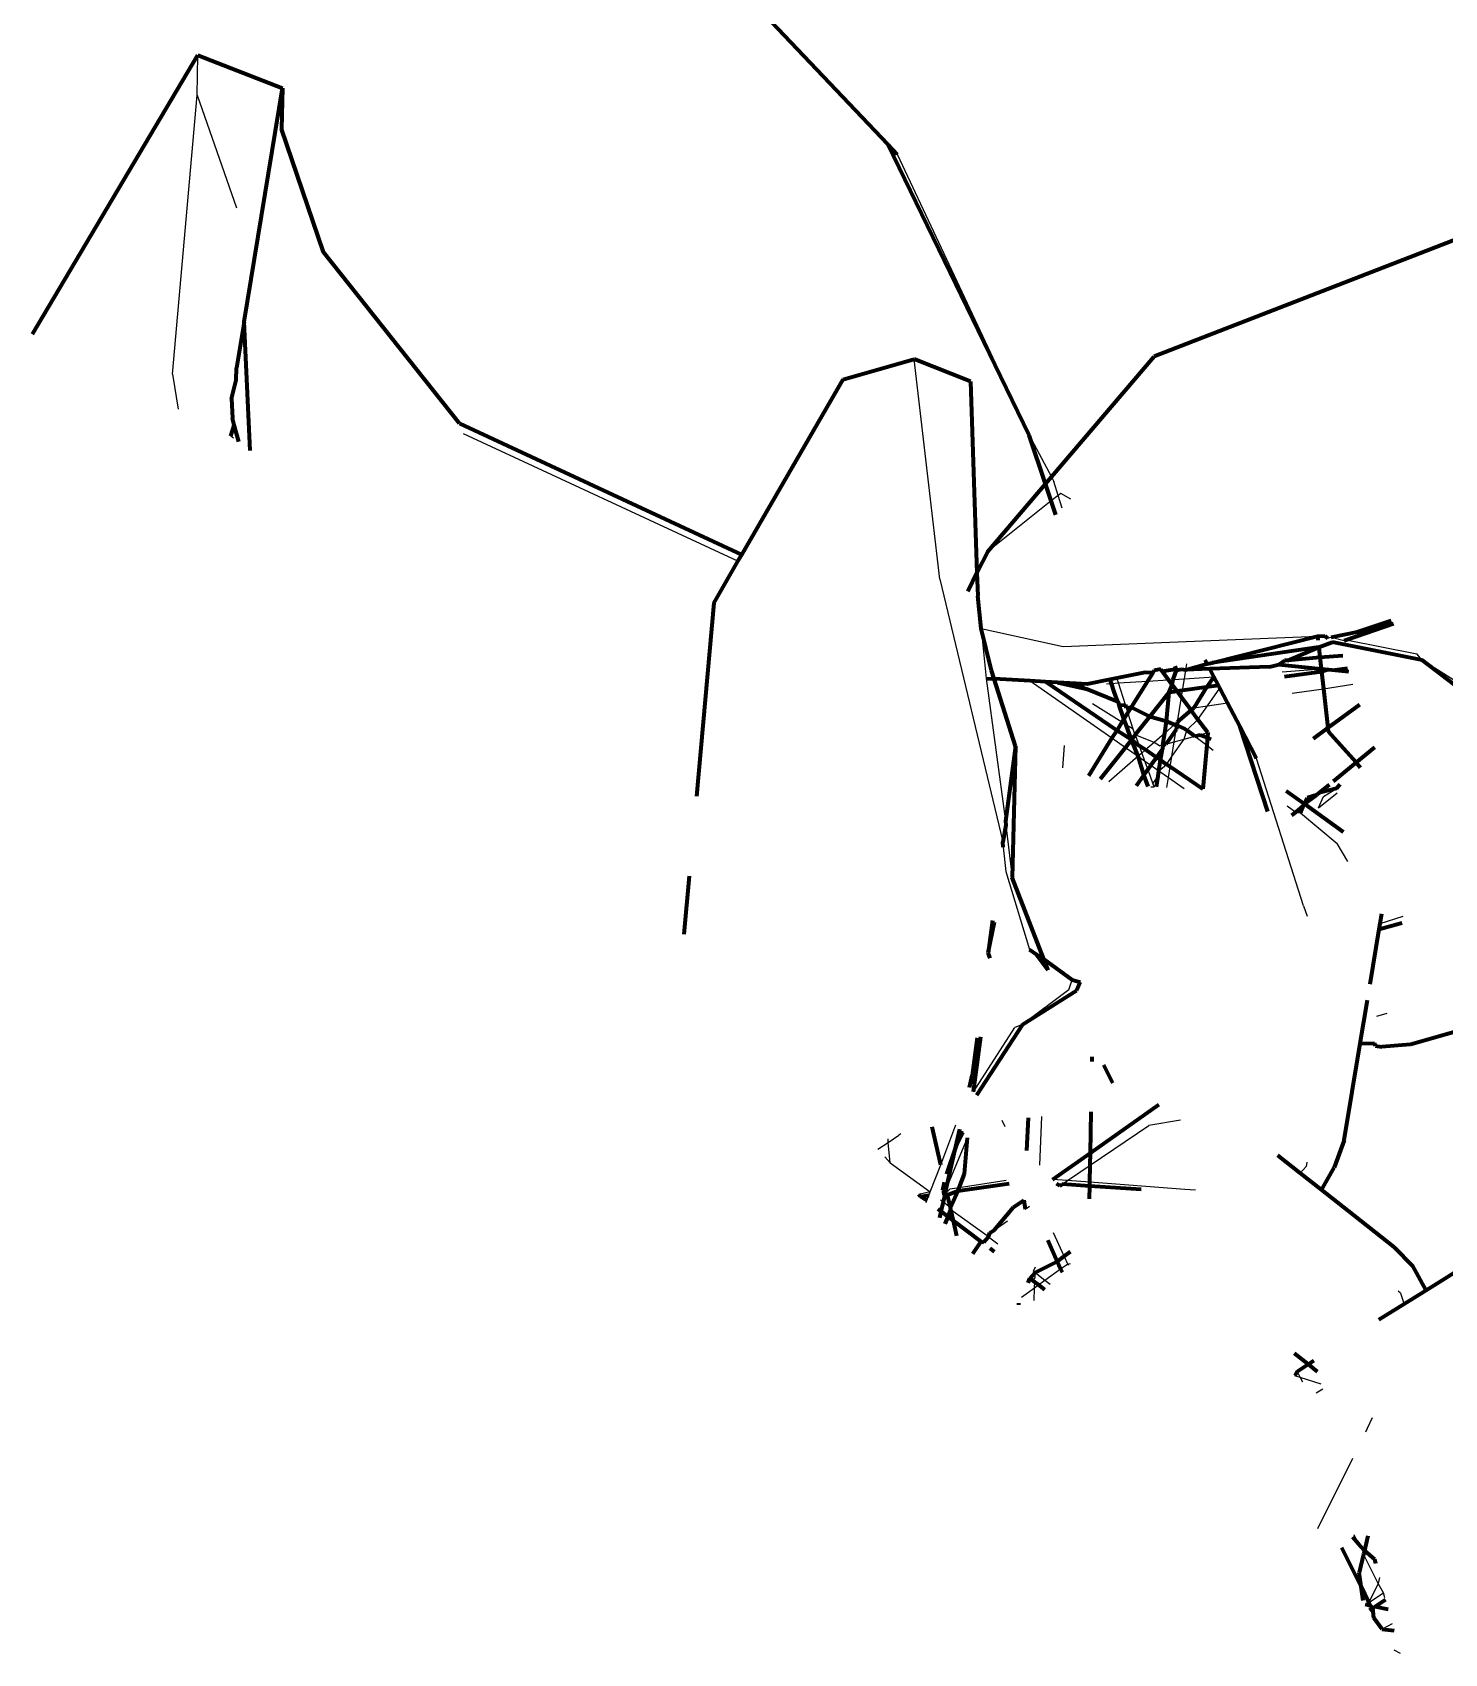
# Model space of a CAD drawing. Header units: millimetres. Extents: x 4307 to 31003, y 2809 to 20009.
# Drawn here: x 16154.16 to 16175.13, y 12883.03 to 12907.09 of the extents above; entities that cross this region are included whole.
import ezdxf

# ---------------------------------------------------------------- set-up
doc = ezdxf.new("R2010")
doc.units = ezdxf.units.MM
doc.layers.add('ProfileEdges', color=7, linetype='Continuous')

msp = doc.modelspace()

# ---------------------------------------------------------------- linework, layer by layer
for p, q in [((16156.607, 12906.164), (16156.62, 12906.754)), ((16156.241, 12902.021), (16156.607, 12906.164)), ((16156.607, 12906.164), (16157.194, 12904.489)), ((16167.004, 12905.286), (16168.966, 12901.115)), ((16167.639, 12898.975), (16167.254, 12902.241)), ((16156.241, 12902.021), (16156.325, 12901.5)), ((16157.109, 12901.106), (16157.15, 12901.074)), ((16164.639, 12899.242), (16160.563, 12901.135)), ((16168.966, 12901.115), (16169.295, 12900.496)), ((16169.295, 12900.496), (16169.33, 12900.424)), ((16169.395, 12900.22), (16169.33, 12900.424)), ((16169.432, 12900.25), (16169.395, 12900.22)), ((16169.583, 12900.164), (16169.432, 12900.25)), ((16169.29, 12900.137), (16168.348, 12899.388)), ((16169.395, 12900.22), (16169.29, 12900.137)), ((16169.456, 12900.032), (16169.395, 12900.22)), ((16167.639, 12898.975), (16168.572, 12895.077)), ((16168.25, 12898.243), (16168.326, 12897.503)), ((16168.25, 12898.243), (16169.47, 12897.977)), ((16169.47, 12897.977), (16173.246, 12898.131)), ((16173.395, 12898.101), (16173.448, 12898.113)), ((16173.448, 12898.113), (16173.641, 12898.064)), ((16173.671, 12898.074), (16174.72, 12897.87)), ((16174.798, 12897.773), (16174.72, 12897.87)), ((16171.271, 12897.499), (16171.292, 12897.629)), ((16171.292, 12897.629), (16171.307, 12897.719)), ((16172.721, 12897.601), (16173.3, 12897.647)), ((16175.536, 12897.308), (16174.798, 12897.773)), ((16168.326, 12897.503), (16168.612, 12895.382)), ((16168.979, 12897.466), (16170.194, 12896.619)), ((16170.11, 12897.424), (16170.187, 12897.429)), ((16170.187, 12897.429), (16170.289, 12897.436)), ((16170.289, 12897.436), (16170.266, 12897.508)), ((16170.289, 12897.436), (16170.723, 12897.464)), ((16170.393, 12897.111), (16170.289, 12897.436)), ((16170.723, 12897.464), (16171.034, 12897.484)), ((16171.034, 12897.484), (16171.101, 12897.488)), ((16171.101, 12897.488), (16171.271, 12897.499)), ((16171.243, 12897.325), (16171.271, 12897.499)), ((16171.271, 12897.499), (16171.707, 12897.528)), ((16171.611, 12897.097), (16171.795, 12897.36)), ((16172.871, 12897.282), (16173.334, 12897.35)), ((16173.334, 12897.35), (16173.772, 12897.415)), ((16170.341, 12896.853), (16169.907, 12897.124)), ((16171.166, 12896.856), (16171.226, 12897.224)), ((16171.226, 12897.224), (16171.243, 12897.325)), ((16171.611, 12897.097), (16171.909, 12897.141)), ((16170.43, 12896.996), (16170.408, 12897.065)), ((16170.51, 12896.747), (16170.43, 12896.996)), ((16171.305, 12896.735), (16171.47, 12896.895)), ((16171.409, 12897.067), (16171.611, 12897.097)), ((16171.47, 12896.895), (16171.611, 12897.097)), ((16170.403, 12896.814), (16170.341, 12896.853)), ((16170.51, 12896.747), (16170.403, 12896.814)), ((16170.52, 12896.718), (16170.51, 12896.747)), ((16170.54, 12896.663), (16170.52, 12896.718)), ((16170.82, 12896.553), (16170.54, 12896.663)), ((16170.54, 12896.663), (16170.597, 12896.504)), ((16170.978, 12896.691), (16170.82, 12896.553)), ((16171.124, 12896.819), (16170.978, 12896.691)), ((16171.119, 12896.562), (16171.148, 12896.744)), ((16171.166, 12896.856), (16171.124, 12896.819)), ((16171.148, 12896.744), (16171.124, 12896.819)), ((16171.265, 12896.602), (16171.305, 12896.735)), ((16171.265, 12896.602), (16171.424, 12896.646)), ((16171.424, 12896.646), (16171.6, 12896.513)), ((16171.503, 12896.667), (16171.616, 12896.698)), ((16169.464, 12896.177), (16169.49, 12896.508)), ((16170.194, 12896.619), (16170.394, 12896.479)), ((16170.394, 12896.479), (16170.584, 12896.347)), ((16170.637, 12896.394), (16170.584, 12896.347)), ((16170.597, 12896.504), (16170.637, 12896.394)), ((16170.691, 12896.441), (16170.637, 12896.394)), ((16170.637, 12896.394), (16170.678, 12896.281)), ((16170.82, 12896.553), (16170.691, 12896.441)), ((16170.901, 12896.503), (16170.82, 12896.553)), ((16170.901, 12896.503), (16170.951, 12896.516)), ((16170.995, 12896.528), (16171.119, 12896.562)), ((16171.083, 12896.342), (16171.265, 12896.602)), ((16171.083, 12896.342), (16171.119, 12896.562)), ((16171.119, 12896.562), (16171.265, 12896.602)), ((16171.6, 12896.513), (16171.697, 12896.44)), ((16170.584, 12896.347), (16170.146, 12895.966)), ((16170.584, 12896.347), (16170.678, 12896.281)), ((16170.678, 12896.281), (16170.726, 12896.151)), ((16170.678, 12896.281), (16170.772, 12896.216)), ((16170.726, 12896.151), (16170.802, 12895.94)), ((16170.772, 12896.216), (16170.892, 12896.132)), ((16170.892, 12896.132), (16171.003, 12896.227)), ((16171.003, 12896.227), (16171.083, 12896.342)), ((16171.033, 12896.034), (16171.058, 12896.189)), ((16171.058, 12896.189), (16171.083, 12896.342)), ((16173.036, 12894.128), (16172.341, 12896.313)), ((16170.802, 12895.94), (16170.879, 12896.05)), ((16170.802, 12895.94), (16170.819, 12895.893)), ((16170.892, 12896.132), (16171.033, 12896.034)), ((16171.009, 12895.884), (16171.033, 12896.034)), ((16171.033, 12896.034), (16171.267, 12895.871)), ((16170.771, 12895.895), (16170.819, 12895.893)), ((16173.259, 12895.58), (16173.539, 12895.806)), ((16173.259, 12895.58), (16173.336, 12895.751)), ((16173.336, 12895.751), (16173.53, 12895.869)), ((16172.793, 12895.613), (16172.922, 12895.517)), ((16172.922, 12895.517), (16172.991, 12895.506)), ((16172.991, 12895.506), (16173.536, 12895.053)), ((16168.619, 12895.325), (16168.714, 12894.549)), ((16168.58, 12894.997), (16168.617, 12894.636)), ((16173.695, 12894.783), (16173.536, 12895.053)), ((16168.617, 12894.636), (16168.97, 12893.477)), ((16173.036, 12894.128), (16173.093, 12893.971)), ((16174.177, 12893.865), (16174.518, 12893.973)), ((16169.552, 12892.882), (16169.604, 12893.028)), ((16169.552, 12892.882), (16168.865, 12892.365)), ((16168.137, 12891.365), (16168.751, 12892.322)), ((16168.865, 12892.365), (16168.751, 12892.322)), ((16174.275, 12892.527), (16174.121, 12892.484)), ((16167.65, 12890.283), (16167.877, 12890.873)), ((16168.608, 12890.844), (16168.563, 12890.942)), ((16169.122, 12890.275), (16169.153, 12890.998)), ((16169.87, 12890.276), (16170.741, 12890.864)), ((16171.211, 12890.945), (16170.741, 12890.864)), ((16166.718, 12890.512), (16166.872, 12890.615)), ((16166.872, 12890.615), (16166.868, 12890.668)), ((16166.872, 12890.615), (16167.03, 12890.72)), ((16166.9, 12890.311), (16166.872, 12890.615)), ((16167.06, 12890.743), (16167.03, 12890.72)), ((16167.733, 12889.919), (16168.049, 12890.683)), ((16166.821, 12890.398), (16166.9, 12890.311)), ((16166.9, 12890.311), (16167.495, 12889.88)), ((16167.495, 12889.88), (16167.65, 12890.283)), ((16169.531, 12890.048), (16169.87, 12890.276)), ((16173.077, 12890.256), (16172.99, 12890.158)), ((16173.087, 12890.319), (16173.077, 12890.256)), ((16167.741, 12889.883), (16167.681, 12889.905)), ((16167.784, 12889.92), (16167.741, 12889.883)), ((16167.925, 12889.942), (16167.784, 12889.92)), ((16168.622, 12890.049), (16167.925, 12889.942)), ((16169.531, 12890.048), (16169.312, 12890.065)), ((16169.452, 12889.994), (16169.531, 12890.048)), ((16169.865, 12890.022), (16169.531, 12890.048)), ((16171.277, 12889.913), (16169.865, 12890.022)), ((16171.432, 12889.906), (16171.277, 12889.913)), ((16167.495, 12889.88), (16167.326, 12889.839)), ((16167.433, 12889.721), (16167.444, 12889.75)), ((16167.444, 12889.75), (16167.473, 12889.824)), ((16167.473, 12889.824), (16167.495, 12889.88)), ((16167.647, 12889.763), (16167.69, 12889.73)), ((16167.69, 12889.73), (16167.794, 12889.65)), ((16168.905, 12889.625), (16168.967, 12889.668)), ((16167.801, 12889.619), (16168.339, 12889.231)), ((16168.442, 12889.313), (16168.643, 12889.449)), ((16168.339, 12889.231), (16168.36, 12889.215)), ((16168.36, 12889.215), (16168.5, 12889.107)), ((16169.483, 12888.924), (16169.323, 12889.274)), ((16169.546, 12888.785), (16169.483, 12888.924)), ((16169.027, 12888.702), (16169.058, 12888.769)), ((16169.027, 12888.702), (16169.054, 12888.681)), ((16169.051, 12888.606), (16169.054, 12888.681)), ((16169.054, 12888.681), (16169.199, 12888.57)), ((16169.199, 12888.57), (16169.43, 12888.737)), ((16169.43, 12888.737), (16169.516, 12888.799)), ((16169.572, 12888.812), (16169.516, 12888.799)), ((16168.848, 12888.316), (16169.045, 12888.458)), ((16169.005, 12888.572), (16169.051, 12888.606)), ((16169.036, 12888.266), (16169.045, 12888.458)), ((16169.045, 12888.458), (16169.048, 12888.539)), ((16169.045, 12888.458), (16169.101, 12888.499)), ((16169.101, 12888.499), (16169.199, 12888.57)), ((16169.199, 12888.57), (16169.276, 12888.511)), ((16174.476, 12888.378), (16174.444, 12888.404)), ((16174.476, 12888.378), (16174.531, 12888.213)), ((16172.988, 12887.125), (16172.911, 12887.15)), ((16172.943, 12887.212), (16172.988, 12887.125)), ((16173.302, 12887.023), (16172.988, 12887.125)), ((16172.988, 12887.125), (16173.021, 12887.062)), ((16173.228, 12886.896), (16173.323, 12886.955)), ((16174.058, 12886.526), (16173.985, 12886.369)), ((16173.985, 12886.369), (16173.956, 12886.312)), ((16173.765, 12885.924), (16173.247, 12884.878)), ((16173.851, 12884.66), (16173.789, 12884.787)), ((16174.145, 12884.064), (16173.93, 12884.5)), ((16174.165, 12884.156), (16174.145, 12884.064)), ((16174.145, 12884.064), (16174.01, 12883.786)), ((16174.01, 12883.786), (16174.228, 12883.926)), ((16174.228, 12883.926), (16174.145, 12884.064)), ((16174.248, 12883.855), (16174.228, 12883.926)), ((16173.959, 12883.753), (16174.01, 12883.786)), ((16174.355, 12883.467), (16174.206, 12883.387)), ((16174.476, 12883.026), (16174.386, 12883.078))]:
    msp.add_line(p, q)
at = {"layer": 'ProfileEdges', "lineweight": 211}
for p, q in [((16164.944, 12907.451), (16166.863, 12905.434)), ((16154.163, 12902.615), (16156.62, 12906.754)), ((16156.62, 12906.754), (16157.875, 12906.263)), ((16157.306, 12902.798), (16157.875, 12906.263)), ((16157.875, 12906.263), (16157.862, 12905.663)), ((16158.483, 12903.831), (16157.862, 12905.663)), ((16168.966, 12901.115), (16166.863, 12905.434)), ((16166.863, 12905.434), (16167.004, 12905.286)), ((16177.658, 12904.934), (16170.822, 12902.282)), ((16160.503, 12901.289), (16158.483, 12903.831)), ((16157.306, 12902.798), (16157.194, 12902.115)), ((16157.395, 12900.885), (16157.306, 12902.798)), ((16166.2, 12901.942), (16167.254, 12902.241)), ((16168.092, 12901.912), (16167.254, 12902.241)), ((16169.295, 12900.496), (16170.822, 12902.282)), ((16157.118, 12901.651), (16157.187, 12901.93)), ((16157.187, 12901.93), (16157.194, 12902.115)), ((16164.695, 12899.338), (16166.2, 12901.942)), ((16168.092, 12901.912), (16168.189, 12899.068)), ((16157.118, 12901.651), (16157.134, 12901.366)), ((16157.109, 12901.106), (16157.16, 12901.261)), ((16157.16, 12901.261), (16157.134, 12901.366)), ((16157.229, 12901.013), (16157.16, 12901.261)), ((16160.503, 12901.289), (16164.695, 12899.338)), ((16169.206, 12900.391), (16168.966, 12901.115)), ((16169.206, 12900.391), (16169.295, 12900.496)), ((16168.348, 12899.388), (16169.206, 12900.391)), ((16169.29, 12900.137), (16169.206, 12900.391)), ((16169.358, 12899.931), (16169.29, 12900.137)), ((16164.639, 12899.242), (16164.695, 12899.338)), ((16168.348, 12899.388), (16168.189, 12899.068)), ((16164.281, 12898.621), (16164.639, 12899.242)), ((16168.189, 12899.068), (16168.053, 12898.794)), ((16168.189, 12899.068), (16168.201, 12898.73)), ((16164.281, 12898.621), (16164.022, 12895.751)), ((16168.25, 12898.243), (16168.201, 12898.73)), ((16173.671, 12898.074), (16174.373, 12898.32)), ((16173.836, 12898.195), (16174.339, 12898.364)), ((16168.407, 12897.62), (16168.25, 12898.243)), ((16171.684, 12897.736), (16173.246, 12898.131)), ((16173.246, 12898.131), (16173.357, 12898.135)), ((16173.246, 12898.131), (16173.252, 12898.071)), ((16173.357, 12898.135), (16173.395, 12898.101)), ((16173.448, 12898.113), (16173.836, 12898.195)), ((16173.641, 12898.064), (16173.671, 12898.074)), ((16173.264, 12897.968), (16171.684, 12897.736)), ((16172.8, 12897.77), (16173.264, 12897.968)), ((16173.264, 12897.968), (16173.464, 12898.041)), ((16173.264, 12897.968), (16173.282, 12897.811)), ((16173.624, 12897.839), (16173.282, 12897.811)), ((16174.798, 12897.773), (16173.464, 12898.041)), ((16168.446, 12897.496), (16168.407, 12897.62)), ((16170.687, 12897.593), (16170.266, 12897.508)), ((16170.799, 12897.585), (16170.687, 12897.593)), ((16170.799, 12897.585), (16170.723, 12897.464)), ((16170.821, 12897.621), (16170.799, 12897.585)), ((16170.918, 12897.64), (16170.821, 12897.621)), ((16170.941, 12897.609), (16170.918, 12897.64)), ((16170.941, 12897.609), (16171.125, 12897.641)), ((16171.034, 12897.484), (16170.941, 12897.609)), ((16171.101, 12897.488), (16171.153, 12897.623)), ((16171.153, 12897.623), (16171.125, 12897.641)), ((16171.153, 12897.623), (16171.131, 12897.684)), ((16171.153, 12897.623), (16171.224, 12897.638)), ((16171.224, 12897.638), (16171.292, 12897.629)), ((16171.292, 12897.629), (16171.607, 12897.72)), ((16171.647, 12897.643), (16171.292, 12897.629)), ((16171.607, 12897.72), (16171.579, 12897.774)), ((16171.607, 12897.72), (16171.684, 12897.736)), ((16172.533, 12897.677), (16171.647, 12897.643)), ((16171.707, 12897.528), (16171.647, 12897.643)), ((16172.533, 12897.677), (16172.671, 12897.708)), ((16172.671, 12897.708), (16172.758, 12897.767)), ((16172.671, 12897.708), (16173.3, 12897.647)), ((16173.306, 12897.599), (16172.757, 12897.526)), ((16172.8, 12897.77), (16172.758, 12897.767)), ((16173.282, 12897.811), (16172.8, 12897.77)), ((16173.282, 12897.811), (16173.3, 12897.647)), ((16173.3, 12897.647), (16173.41, 12897.636)), ((16173.3, 12897.647), (16173.306, 12897.599)), ((16173.41, 12897.636), (16173.306, 12897.599)), ((16173.306, 12897.599), (16173.334, 12897.35)), ((16173.41, 12897.636), (16173.509, 12897.626)), ((16173.69, 12897.65), (16173.509, 12897.626)), ((16173.509, 12897.626), (16173.705, 12897.607)), ((16175.573, 12897.185), (16174.798, 12897.773)), ((16168.326, 12897.503), (16168.446, 12897.496)), ((16168.759, 12896.497), (16168.446, 12897.496)), ((16168.979, 12897.466), (16168.446, 12897.496)), ((16169.208, 12897.453), (16168.979, 12897.466)), ((16170.265, 12896.731), (16169.208, 12897.453)), ((16169.383, 12897.443), (16169.208, 12897.453)), ((16169.662, 12897.427), (16169.383, 12897.443)), ((16169.383, 12897.443), (16169.806, 12897.346)), ((16169.662, 12897.427), (16169.806, 12897.346)), ((16169.824, 12897.418), (16169.662, 12897.427)), ((16170.281, 12897.156), (16169.806, 12897.346)), ((16170.167, 12897.488), (16169.824, 12897.418)), ((16170.266, 12897.508), (16170.167, 12897.488)), ((16170.187, 12897.429), (16170.167, 12897.488)), ((16170.228, 12897.305), (16170.187, 12897.429)), ((16170.723, 12897.464), (16170.481, 12897.076)), ((16171.089, 12897.409), (16171.034, 12897.484)), ((16171.044, 12897.298), (16171.089, 12897.409)), ((16171.089, 12897.409), (16171.101, 12897.488)), ((16171.16, 12897.314), (16171.089, 12897.409)), ((16171.596, 12897.372), (16171.243, 12897.325)), ((16171.596, 12897.372), (16171.409, 12897.067)), ((16171.707, 12897.528), (16171.596, 12897.372)), ((16171.776, 12897.396), (16171.596, 12897.372)), ((16171.776, 12897.396), (16171.707, 12897.528)), ((16171.795, 12897.36), (16171.776, 12897.396)), ((16171.909, 12897.141), (16171.795, 12897.36)), ((16173.334, 12897.35), (16173.4, 12896.767)), ((16170.281, 12897.156), (16170.228, 12897.305)), ((16170.281, 12897.156), (16170.299, 12897.106)), ((16170.299, 12897.106), (16170.393, 12897.111)), ((16170.372, 12896.902), (16170.299, 12897.106)), ((16170.408, 12897.065), (16170.393, 12897.111)), ((16171.044, 12897.298), (16170.757, 12896.937)), ((16171.005, 12896.866), (16171.044, 12897.298)), ((16171.044, 12897.298), (16171.16, 12897.314)), ((16171.243, 12897.325), (16171.16, 12897.314)), ((16171.226, 12897.224), (16171.16, 12897.314)), ((16171.369, 12897.032), (16171.226, 12897.224)), ((16172.095, 12896.785), (16171.909, 12897.141)), ((16173.4, 12896.767), (16173.875, 12897.118)), ((16170.372, 12896.902), (16170.341, 12896.853)), ((16170.43, 12896.996), (16170.372, 12896.902)), ((16170.403, 12896.814), (16170.372, 12896.902)), ((16170.408, 12897.065), (16170.481, 12897.076)), ((16170.481, 12897.076), (16170.43, 12896.996)), ((16170.481, 12897.076), (16170.757, 12896.937)), ((16170.54, 12896.663), (16170.757, 12896.937)), ((16170.757, 12896.937), (16171.005, 12896.866)), ((16170.978, 12896.691), (16171.005, 12896.866)), ((16171.005, 12896.866), (16171.124, 12896.819)), ((16171.166, 12896.856), (16171.369, 12897.032)), ((16171.409, 12897.067), (16171.369, 12897.032)), ((16171.47, 12896.895), (16171.369, 12897.032)), ((16171.616, 12896.698), (16171.47, 12896.895)), ((16170.265, 12896.731), (16170.194, 12896.619)), ((16170.341, 12896.853), (16170.265, 12896.731)), ((16170.483, 12896.591), (16170.265, 12896.731)), ((16170.483, 12896.591), (16170.403, 12896.814)), ((16170.54, 12896.663), (16170.483, 12896.591)), ((16170.951, 12896.516), (16170.978, 12896.691)), ((16171.148, 12896.744), (16170.995, 12896.528)), ((16171.124, 12896.819), (16171.158, 12896.805)), ((16171.158, 12896.805), (16171.148, 12896.744)), ((16171.166, 12896.856), (16171.158, 12896.805)), ((16171.158, 12896.805), (16171.185, 12896.795)), ((16171.185, 12896.795), (16171.278, 12896.756)), ((16171.278, 12896.756), (16171.305, 12896.735)), ((16171.305, 12896.735), (16171.424, 12896.646)), ((16171.424, 12896.646), (16171.503, 12896.667)), ((16171.503, 12896.667), (16171.61, 12896.625)), ((16171.61, 12896.625), (16171.6, 12896.513)), ((16171.616, 12896.698), (16171.61, 12896.625)), ((16171.61, 12896.625), (16171.663, 12896.603)), ((16172.509, 12895.527), (16172.095, 12896.785)), ((16172.341, 12896.313), (16172.095, 12896.785)), ((16173.188, 12896.61), (16173.4, 12896.767)), ((16173.4, 12896.767), (16173.406, 12896.715)), ((16173.818, 12896.253), (16173.406, 12896.715)), ((16168.759, 12896.497), (16168.612, 12895.382)), ((16168.759, 12896.497), (16168.714, 12894.549)), ((16170.194, 12896.619), (16169.845, 12896.059)), ((16170.394, 12896.479), (16170.018, 12896.005)), ((16170.483, 12896.591), (16170.394, 12896.479)), ((16170.584, 12896.347), (16170.483, 12896.591)), ((16170.597, 12896.504), (16170.483, 12896.591)), ((16170.691, 12896.441), (16170.597, 12896.504)), ((16170.853, 12896.33), (16170.691, 12896.441)), ((16170.942, 12896.454), (16170.853, 12896.33)), ((16170.916, 12896.287), (16170.942, 12896.454)), ((16170.951, 12896.516), (16170.942, 12896.454)), ((16170.951, 12896.516), (16170.995, 12896.528)), ((16171.6, 12896.513), (16171.545, 12895.857)), ((16173.818, 12896.253), (16174.097, 12896.482)), ((16170.668, 12896.07), (16170.584, 12896.347)), ((16170.726, 12896.151), (16170.668, 12896.07)), ((16170.772, 12896.216), (16170.726, 12896.151)), ((16170.853, 12896.33), (16170.772, 12896.216)), ((16170.916, 12896.287), (16170.853, 12896.33)), ((16170.892, 12896.132), (16170.916, 12896.287)), ((16171.003, 12896.227), (16170.916, 12896.287)), ((16171.058, 12896.189), (16171.003, 12896.227)), ((16171.545, 12895.857), (16171.058, 12896.189)), ((16173.485, 12895.979), (16173.818, 12896.253)), ((16173.885, 12896.177), (16173.818, 12896.253)), ((16170.668, 12896.07), (16170.551, 12895.906)), ((16170.73, 12895.897), (16170.668, 12896.07)), ((16170.855, 12895.891), (16170.879, 12896.05)), ((16170.879, 12896.05), (16170.892, 12896.132)), ((16173.272, 12895.804), (16173.422, 12895.928)), ((16173.53, 12895.869), (16173.58, 12895.934)), ((16172.782, 12895.832), (16173.051, 12895.639)), ((16173.051, 12895.639), (16173.236, 12895.775)), ((16173.051, 12895.639), (16173.091, 12895.728)), ((16173.236, 12895.775), (16173.091, 12895.728)), ((16173.272, 12895.804), (16173.236, 12895.775)), ((16173.53, 12895.869), (16173.272, 12895.804)), ((16172.867, 12895.472), (16172.922, 12895.517)), ((16172.922, 12895.517), (16173.04, 12895.614)), ((16172.991, 12895.506), (16173.04, 12895.614)), ((16173.04, 12895.614), (16173.051, 12895.639)), ((16173.051, 12895.639), (16173.628, 12895.226)), ((16168.619, 12895.325), (16168.572, 12895.077)), ((16168.612, 12895.382), (16168.619, 12895.325)), ((16168.58, 12894.997), (16168.572, 12895.077)), ((16163.915, 12894.566), (16163.837, 12893.699)), ((16169.183, 12893.336), (16168.714, 12894.549)), ((16174.177, 12893.865), (16174.201, 12894.008)), ((16168.419, 12893.908), (16168.356, 12893.43)), ((16168.356, 12893.43), (16168.448, 12893.886)), ((16174.026, 12892.964), (16174.163, 12893.781)), ((16174.163, 12893.781), (16174.501, 12893.874)), ((16174.163, 12893.781), (16174.177, 12893.865)), ((16168.385, 12893.351), (16168.356, 12893.43)), ((16168.97, 12893.477), (16169.07, 12893.409)), ((16169.248, 12893.17), (16169.07, 12893.409)), ((16169.07, 12893.409), (16169.183, 12893.336)), ((16169.248, 12893.17), (16169.183, 12893.336)), ((16169.183, 12893.336), (16169.604, 12893.028)), ((16169.604, 12893.028), (16169.72, 12892.991)), ((16168.865, 12892.365), (16169.669, 12892.871)), ((16169.669, 12892.871), (16169.72, 12892.991)), ((16173.879, 12892.083), (16173.987, 12892.727)), ((16168.865, 12892.365), (16168.182, 12891.315)), ((16175.443, 12892.303), (16174.629, 12892.069)), ((16168.19, 12892.165), (16168.117, 12891.607)), ((16168.137, 12891.365), (16168.246, 12892.18)), ((16173.64, 12890.649), (16173.879, 12892.083)), ((16173.879, 12892.083), (16174.09, 12892.089)), ((16174.108, 12892.048), (16174.09, 12892.089)), ((16174.108, 12892.048), (16174.202, 12892.034)), ((16174.629, 12892.069), (16174.202, 12892.034)), ((16169.901, 12891.818), (16169.902, 12891.887)), ((16168.077, 12891.431), (16168.117, 12891.607)), ((16170.208, 12891.492), (16170.074, 12891.763)), ((16169.873, 12890.461), (16170.889, 12891.177)), ((16168.949, 12890.978), (16168.924, 12890.494)), ((16169.873, 12890.461), (16169.886, 12891.067)), ((16167.65, 12890.283), (16167.523, 12890.844)), ((16167.877, 12890.553), (16167.935, 12890.809)), ((16167.957, 12890.786), (16167.877, 12890.553)), ((16167.979, 12890.761), (16167.877, 12890.553)), ((16168.004, 12890.148), (16168.049, 12890.683)), ((16173.64, 12890.649), (16173.495, 12890.243)), ((16167.733, 12889.919), (16167.877, 12890.553)), ((16167.877, 12890.553), (16167.738, 12890.145)), ((16169.312, 12890.065), (16169.873, 12890.461)), ((16169.87, 12890.276), (16169.873, 12890.461)), ((16172.99, 12890.158), (16172.657, 12890.421)), ((16167.925, 12889.942), (16168.004, 12890.148)), ((16169.865, 12890.022), (16169.87, 12890.276)), ((16173.306, 12889.908), (16172.99, 12890.158)), ((16173.306, 12889.908), (16173.495, 12890.243)), ((16167.681, 12889.905), (16167.709, 12890.023)), ((16167.72, 12889.861), (16167.681, 12889.905)), ((16167.72, 12889.861), (16167.741, 12889.883)), ((16167.741, 12889.883), (16167.733, 12889.919)), ((16167.904, 12889.889), (16167.753, 12889.831)), ((16167.794, 12889.65), (16167.904, 12889.889)), ((16168.665, 12890.002), (16167.904, 12889.889)), ((16167.904, 12889.889), (16167.925, 12889.942)), ((16169.417, 12889.971), (16169.371, 12890)), ((16169.417, 12889.971), (16169.452, 12889.994)), ((16169.864, 12889.967), (16169.452, 12889.994)), ((16169.86, 12889.776), (16169.864, 12889.967)), ((16169.864, 12889.967), (16169.865, 12890.022)), ((16170.628, 12889.916), (16169.864, 12889.967)), ((16173.7, 12889.597), (16173.306, 12889.908)), ((16167.355, 12889.807), (16167.326, 12889.839)), ((16167.473, 12889.824), (16167.355, 12889.807)), ((16167.444, 12889.75), (16167.355, 12889.807)), ((16167.658, 12889.589), (16167.69, 12889.73)), ((16167.72, 12889.861), (16167.669, 12889.854)), ((16167.69, 12889.73), (16167.72, 12889.861)), ((16167.753, 12889.831), (16167.72, 12889.861)), ((16167.794, 12889.65), (16167.753, 12889.831)), ((16167.801, 12889.619), (16167.794, 12889.65)), ((16168.442, 12889.313), (16168.729, 12889.653)), ((16168.729, 12889.653), (16168.886, 12889.757)), ((16168.886, 12889.757), (16168.905, 12889.625)), ((16167.658, 12889.589), (16167.614, 12889.622)), ((16167.636, 12889.496), (16167.658, 12889.589)), ((16167.76, 12889.512), (16167.658, 12889.589)), ((16167.719, 12889.405), (16167.76, 12889.512)), ((16167.76, 12889.512), (16167.801, 12889.619)), ((16167.839, 12889.452), (16167.76, 12889.512)), ((16167.839, 12889.452), (16167.801, 12889.619)), ((16167.89, 12889.227), (16167.839, 12889.452)), ((16168.248, 12889.143), (16167.839, 12889.452)), ((16174.383, 12889.058), (16173.7, 12889.597)), ((16168.291, 12889.133), (16168.36, 12889.215)), ((16168.36, 12889.215), (16168.381, 12889.272)), ((16168.381, 12889.272), (16168.442, 12889.313)), ((16169.239, 12889.161), (16169.38, 12888.848)), ((16168.248, 12889.143), (16168.121, 12888.96)), ((16168.248, 12889.143), (16168.291, 12889.133)), ((16168.451, 12888.99), (16168.386, 12889.039)), ((16169.38, 12888.848), (16169.483, 12888.924)), ((16169.483, 12888.924), (16169.577, 12888.993)), ((16174.383, 12889.058), (16174.662, 12888.777)), ((16168.976, 12888.593), (16169.054, 12888.681)), ((16169.054, 12888.681), (16169.38, 12888.848)), ((16169.38, 12888.848), (16169.43, 12888.737)), ((16169.43, 12888.737), (16169.452, 12888.689)), ((16174.859, 12888.418), (16174.662, 12888.777)), ((16175.509, 12888.823), (16174.859, 12888.418)), ((16168.947, 12888.53), (16168.976, 12888.593)), ((16169.005, 12888.572), (16168.976, 12888.593)), ((16169.048, 12888.539), (16169.005, 12888.572)), ((16169.101, 12888.499), (16169.048, 12888.539)), ((16169.195, 12888.428), (16169.101, 12888.499)), ((16168.808, 12888.23), (16168.807, 12888.201)), ((16174.531, 12888.213), (16174.157, 12887.979)), ((16174.859, 12888.418), (16174.531, 12888.213)), ((16173.106, 12887.32), (16172.905, 12887.482)), ((16172.943, 12887.212), (16173.106, 12887.32)), ((16173.106, 12887.32), (16173.191, 12887.378)), ((16173.245, 12887.208), (16173.106, 12887.32)), ((16172.943, 12887.212), (16172.911, 12887.15)), ((16173.894, 12884.021), (16173.609, 12884.598)), ((16173.764, 12884.761), (16173.851, 12884.66)), ((16173.851, 12884.66), (16173.943, 12884.554)), ((16173.995, 12884.773), (16173.943, 12884.554)), ((16173.93, 12884.5), (16173.865, 12884.23)), ((16173.943, 12884.554), (16173.93, 12884.5)), ((16173.943, 12884.554), (16174.091, 12884.425)), ((16174.091, 12884.425), (16174.108, 12884.363)), ((16173.894, 12884.021), (16173.865, 12884.23)), ((16173.922, 12883.812), (16173.894, 12884.021)), ((16174.01, 12883.786), (16173.894, 12884.021)), ((16174.033, 12883.737), (16173.959, 12883.753)), ((16174.01, 12883.786), (16174.033, 12883.737)), ((16174.066, 12883.698), (16174.016, 12883.664)), ((16174.033, 12883.737), (16174.066, 12883.698)), ((16174.104, 12883.722), (16174.066, 12883.698)), ((16174.084, 12883.555), (16174.066, 12883.698)), ((16174.257, 12883.822), (16174.104, 12883.722)), ((16174.296, 12883.681), (16174.104, 12883.722)), ((16174.206, 12883.387), (16174.084, 12883.555)), ((16174.206, 12883.387), (16174.382, 12883.369))]:
    msp.add_line(p, q, dxfattribs=at)

doc.saveas('drawing.dxf')
